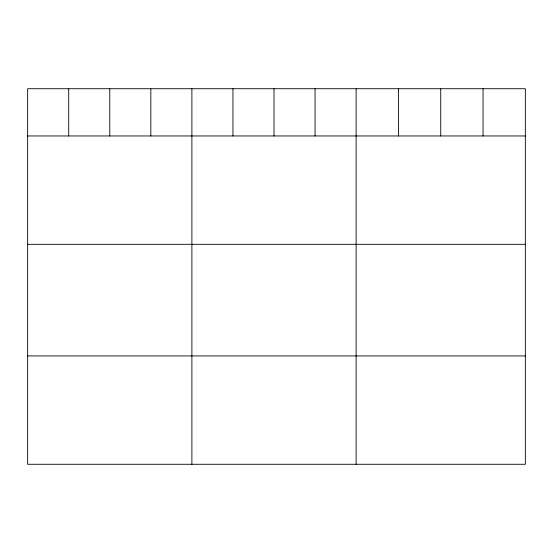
<?xml version="1.0" encoding="UTF-8"?>
<svg xmlns="http://www.w3.org/2000/svg" width="553" height="553" viewBox="0 0 553 553"><rect width="100%" height="100%" fill="white"/><g stroke="black" fill="none" stroke-linecap="round" stroke-linejoin="round"><path stroke-width="0.83" d="M525.35 135.962L525.35 464.278L27.65 464.278L27.65 88.722L525.35 88.722L525.35 135.962L27.65 135.962M27.65 244.308L525.35 244.308M27.65 355.932L525.35 355.932M483.046 88.722L483.046 135.962M440.741 88.722L440.741 135.962M398.437 88.722L398.437 135.962M356.132 88.722L356.132 464.278M315.072 88.722L315.072 135.962M274.012 88.722L274.012 135.962M232.951 88.722L232.951 135.962M191.891 88.722L191.891 464.278M150.831 88.722L150.831 135.962M109.771 88.722L109.771 135.962M68.71 88.722L68.71 135.962"/></g></svg>
